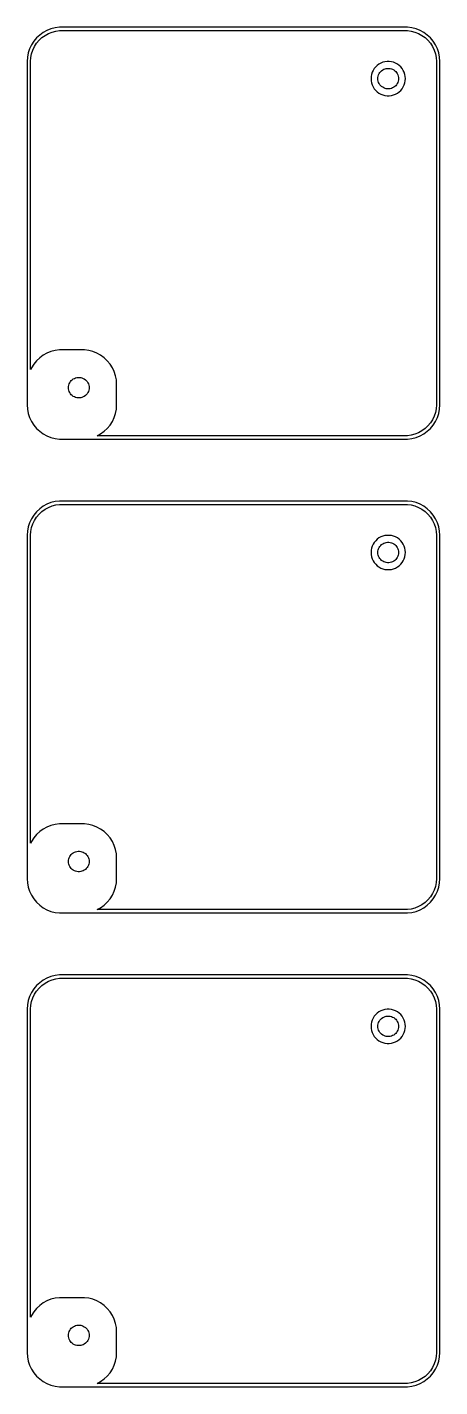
# Model space of a CAD drawing. Header units: metres. Extents: x -30 to 30, y 246 to 582.
# Drawn here: x -30 to 30, y 384 to 582 of the extents above; entities that cross this region are included whole.
import ezdxf

# ---------------------------------------------------------------- set-up
doc = ezdxf.new("R2010")
doc.units = ezdxf.units.M

msp = doc.modelspace()

# ---------------------------------------------------------------- linework, layer by layer
for p, q in [((-28.6448, 580.423), (-29.0451, 579.939)), ((-28.1871, 580.853), (-28.6448, 580.423)), ((-28.2803, 580.08), (-27.8684, 580.467)), ((-27.6791, 581.222), (-28.1871, 580.853)), ((-27.8684, 580.467), (-27.4112, 580.799)), ((-27.1289, 581.524), (-27.6791, 581.222)), ((-27.4112, 580.799), (-26.916, 581.072)), ((-26.5451, 581.755), (-27.1289, 581.524)), ((-26.916, 581.072), (-26.3906, 581.28)), ((-25.9369, 581.911), (-26.5451, 581.755)), ((-26.3906, 581.28), (-25.8432, 581.42)), ((-25.3139, 581.99), (-25.9369, 581.911)), ((-25.8432, 581.42), (-25.2825, 581.491)), ((25.3139, 581.99), (-25.3139, 581.99)), ((-25.2825, 581.491), (25.2825, 581.491)), ((25.2825, 581.491), (25.8432, 581.42)), ((25.9369, 581.911), (25.3139, 581.99)), ((25.8432, 581.42), (26.3906, 581.28)), ((26.5451, 581.755), (25.9369, 581.911)), ((26.3906, 581.28), (26.916, 581.072)), ((27.1289, 581.524), (26.5451, 581.755)), ((26.916, 581.072), (27.4112, 580.799)), ((27.6791, 581.222), (27.1289, 581.524)), ((27.4112, 580.799), (27.8684, 580.467)), ((28.1871, 580.853), (27.6791, 581.222)), ((27.8684, 580.467), (28.2803, 580.08)), ((28.6448, 580.423), (28.1871, 580.853)), ((29.0451, 579.939), (28.6448, 580.423)), ((-29.8429, 578.243), (-29.9606, 577.627)), ((-29.6489, 578.841), (-29.8429, 578.243)), ((-29.3815, 579.409), (-29.6489, 578.841)), ((-29.4645, 577.564), (-29.3586, 578.119)), ((-29.0451, 579.939), (-29.3815, 579.409)), ((-29.3586, 578.119), (-29.184, 578.657)), ((-29.184, 578.657), (-28.9434, 579.168)), ((-28.9434, 579.168), (-28.6406, 579.645)), ((-28.6406, 579.645), (-28.2803, 580.08)), ((28.2803, 580.08), (28.6406, 579.645)), ((28.6406, 579.645), (28.9434, 579.168)), ((28.9434, 579.168), (29.184, 578.657)), ((29.3815, 579.409), (29.0451, 579.939)), ((29.184, 578.657), (29.3586, 578.119)), ((29.3586, 578.119), (29.4645, 577.564)), ((29.6489, 578.841), (29.3815, 579.409)), ((29.8429, 578.243), (29.6489, 578.841)), ((29.9606, 577.627), (29.8429, 578.243)), ((-29.9606, 577.627), (-30, 577)), ((-30, 577), (-30, 527)), ((-29.5, 577), (-29.4645, 577.564)), ((-29.5, 532.157), (-29.5, 577)), ((20.6776, 576.211), (20.4774, 575.969)), ((20.9064, 576.426), (20.6776, 576.211)), ((21.1604, 576.611), (20.9064, 576.426)), ((21.4355, 576.762), (21.1604, 576.611)), ((21.7274, 576.878), (21.4355, 576.762)), ((22.0315, 576.956), (21.7274, 576.878)), ((22.343, 576.995), (22.0315, 576.956)), ((22.657, 576.995), (22.343, 576.995)), ((22.9684, 576.956), (22.657, 576.995)), ((23.2725, 576.878), (22.9684, 576.956)), ((23.5644, 576.762), (23.2725, 576.878)), ((23.8396, 576.611), (23.5644, 576.762)), ((24.0936, 576.426), (23.8396, 576.611)), ((24.3224, 576.211), (24.0936, 576.426)), ((24.5225, 575.969), (24.3224, 576.211)), ((29.4645, 577.564), (29.5, 577)), ((29.5, 577), (29.5, 527)), ((30, 577), (29.9606, 577.627)), ((30, 527), (30, 577)), ((20.0197, 574.813), (20, 574.5)), ((20, 574.5), (20.0197, 574.187)), ((20.0785, 575.122), (20.0197, 574.813)), ((20.0197, 574.187), (20.0785, 573.878)), ((20.1756, 575.42), (20.0785, 575.122)), ((20.3092, 575.704), (20.1756, 575.42)), ((20.4774, 575.969), (20.3092, 575.704)), ((21, 574.5), (21.0118, 574.688)), ((21.0118, 574.312), (21, 574.5)), ((21.0118, 574.688), (21.0471, 574.873)), ((21.0471, 574.127), (21.0118, 574.312)), ((21.0471, 574.873), (21.1053, 575.052)), ((21.1053, 575.052), (21.1855, 575.223)), ((21.1855, 575.223), (21.2865, 575.382)), ((21.2865, 575.382), (21.4065, 575.527)), ((21.4065, 575.527), (21.5439, 575.656)), ((21.5439, 575.656), (21.6963, 575.766)), ((21.6963, 575.766), (21.8613, 575.857)), ((21.8613, 575.857), (22.0365, 575.927)), ((22.0365, 575.927), (22.2189, 575.973)), ((22.2189, 575.973), (22.4058, 575.997)), ((22.4058, 575.997), (22.5942, 575.997)), ((22.5942, 575.997), (22.7811, 575.973)), ((22.7811, 575.973), (22.9635, 575.927)), ((22.9635, 575.927), (23.1387, 575.857)), ((23.1387, 575.857), (23.3037, 575.766)), ((23.3037, 575.766), (23.4561, 575.656)), ((23.4561, 575.656), (23.5934, 575.527)), ((23.5934, 575.527), (23.7135, 575.382)), ((23.7135, 575.382), (23.8145, 575.223)), ((23.8145, 575.223), (23.8947, 575.052)), ((23.8947, 575.052), (23.9529, 574.873)), ((23.9529, 574.873), (23.9882, 574.688)), ((23.9882, 574.312), (23.9529, 574.127)), ((23.9882, 574.688), (24, 574.5)), ((24, 574.5), (23.9882, 574.312)), ((24.6908, 575.704), (24.5225, 575.969)), ((24.8244, 575.42), (24.6908, 575.704)), ((24.9214, 575.122), (24.8244, 575.42)), ((24.9803, 574.813), (24.9214, 575.122)), ((24.9214, 573.878), (24.9803, 574.187)), ((25, 574.5), (24.9803, 574.813)), ((24.9803, 574.187), (25, 574.5)), ((20.0785, 573.878), (20.1756, 573.58)), ((20.1756, 573.58), (20.3092, 573.296)), ((20.3092, 573.296), (20.4774, 573.031)), ((20.4774, 573.031), (20.6776, 572.789)), ((20.6776, 572.789), (20.9064, 572.574)), ((20.9064, 572.574), (21.1604, 572.389)), ((21.1053, 573.948), (21.0471, 574.127)), ((21.1855, 573.777), (21.1053, 573.948)), ((21.1604, 572.389), (21.4355, 572.238)), ((21.2865, 573.618), (21.1855, 573.777)), ((21.4065, 573.473), (21.2865, 573.618)), ((21.5439, 573.344), (21.4065, 573.473)), ((21.4355, 572.238), (21.7274, 572.122)), ((21.6963, 573.234), (21.5439, 573.344)), ((21.8613, 573.143), (21.6963, 573.234)), ((22.0365, 573.073), (21.8613, 573.143)), ((22.2189, 573.027), (22.0365, 573.073)), ((22.4058, 573.003), (22.2189, 573.027)), ((22.5942, 573.003), (22.4058, 573.003)), ((22.7811, 573.027), (22.5942, 573.003)), ((22.9635, 573.073), (22.7811, 573.027)), ((23.1387, 573.143), (22.9635, 573.073)), ((23.3037, 573.234), (23.1387, 573.143)), ((23.2725, 572.122), (23.5644, 572.238)), ((23.4561, 573.344), (23.3037, 573.234)), ((23.5934, 573.473), (23.4561, 573.344)), ((23.5644, 572.238), (23.8396, 572.389)), ((23.7135, 573.618), (23.5934, 573.473)), ((23.8145, 573.777), (23.7135, 573.618)), ((23.8947, 573.948), (23.8145, 573.777)), ((23.8396, 572.389), (24.0936, 572.574)), ((23.9529, 574.127), (23.8947, 573.948)), ((24.0936, 572.574), (24.3224, 572.789)), ((24.3224, 572.789), (24.5225, 573.031)), ((24.5225, 573.031), (24.6908, 573.296)), ((24.6908, 573.296), (24.8244, 573.58)), ((24.8244, 573.58), (24.9214, 573.878)), ((21.7274, 572.122), (22.0315, 572.044)), ((22.0315, 572.044), (22.343, 572.005)), ((22.343, 572.005), (22.657, 572.005)), ((22.657, 572.005), (22.9684, 572.044)), ((22.9684, 572.044), (23.2725, 572.122)), ((-26.5451, 534.755), (-27.1289, 534.524)), ((-25.9369, 534.911), (-26.5451, 534.755)), ((-25.3139, 534.99), (-25.9369, 534.911)), ((-21.686, 534.99), (-25.3139, 534.99)), ((-21.0631, 534.911), (-21.686, 534.99)), ((-20.4549, 534.755), (-21.0631, 534.911)), ((-19.8711, 534.524), (-20.4549, 534.755)), ((-29.0451, 532.939), (-29.3815, 532.409)), ((-28.6448, 533.423), (-29.0451, 532.939)), ((-28.1871, 533.853), (-28.6448, 533.423)), ((-27.6791, 534.222), (-28.1871, 533.853)), ((-27.1289, 534.524), (-27.6791, 534.222)), ((-19.3209, 534.222), (-19.8711, 534.524)), ((-18.8129, 533.853), (-19.3209, 534.222)), ((-18.3551, 533.423), (-18.8129, 533.853)), ((-17.9549, 532.939), (-18.3551, 533.423)), ((-17.6185, 532.409), (-17.9549, 532.939)), ((-29.3815, 532.409), (-29.5, 532.157)), ((-23.5934, 530.527), (-23.4561, 530.656)), ((-23.4561, 530.656), (-23.3037, 530.766)), ((-23.3037, 530.766), (-23.1387, 530.857)), ((-23.1387, 530.857), (-22.9635, 530.927)), ((-22.9635, 530.927), (-22.7811, 530.973)), ((-22.7811, 530.973), (-22.5942, 530.997)), ((-22.5942, 530.997), (-22.4058, 530.997)), ((-22.4058, 530.997), (-22.2189, 530.973)), ((-22.2189, 530.973), (-22.0365, 530.927)), ((-22.0365, 530.927), (-21.8613, 530.857)), ((-21.8613, 530.857), (-21.6963, 530.766)), ((-21.6963, 530.766), (-21.5439, 530.656)), ((-21.5439, 530.656), (-21.4065, 530.527)), ((-17.3511, 531.841), (-17.6185, 532.409)), ((-17.1571, 531.243), (-17.3511, 531.841)), ((-17.0394, 530.627), (-17.1571, 531.243)), ((-17, 530), (-17.0394, 530.627)), ((-24, 529.5), (-23.9882, 529.688)), ((-23.9882, 529.312), (-24, 529.5)), ((-23.9882, 529.688), (-23.9529, 529.873)), ((-23.9529, 529.127), (-23.9882, 529.312)), ((-23.9529, 529.873), (-23.8947, 530.052)), ((-23.8947, 528.948), (-23.9529, 529.127)), ((-23.8947, 530.052), (-23.8145, 530.223)), ((-23.8145, 528.777), (-23.8947, 528.948)), ((-23.8145, 530.223), (-23.7135, 530.382)), ((-23.7135, 528.618), (-23.8145, 528.777)), ((-23.7135, 530.382), (-23.5934, 530.527)), ((-23.5934, 528.473), (-23.7135, 528.618)), ((-21.4065, 530.527), (-21.2865, 530.382)), ((-21.2865, 528.618), (-21.4065, 528.473)), ((-21.2865, 530.382), (-21.1855, 530.223)), ((-21.1855, 528.777), (-21.2865, 528.618)), ((-21.1855, 530.223), (-21.1053, 530.052)), ((-21.1053, 528.948), (-21.1855, 528.777)), ((-21.1053, 530.052), (-21.0471, 529.873)), ((-21.0471, 529.127), (-21.1053, 528.948)), ((-21.0471, 529.873), (-21.0118, 529.688)), ((-21.0118, 529.312), (-21.0471, 529.127)), ((-21.0118, 529.688), (-21, 529.5)), ((-21, 529.5), (-21.0118, 529.312)), ((-17, 527), (-17, 530)), ((-30, 527), (-29.9606, 526.373)), ((-23.4561, 528.344), (-23.5934, 528.473)), ((-23.3037, 528.234), (-23.4561, 528.344)), ((-23.1387, 528.143), (-23.3037, 528.234)), ((-22.9635, 528.073), (-23.1387, 528.143)), ((-22.7811, 528.027), (-22.9635, 528.073)), ((-22.5942, 528.003), (-22.7811, 528.027)), ((-22.4058, 528.003), (-22.5942, 528.003)), ((-22.2189, 528.027), (-22.4058, 528.003)), ((-22.0365, 528.073), (-22.2189, 528.027)), ((-21.8613, 528.143), (-22.0365, 528.073)), ((-21.6963, 528.234), (-21.8613, 528.143)), ((-21.5439, 528.344), (-21.6963, 528.234)), ((-21.4065, 528.473), (-21.5439, 528.344)), ((-17.0394, 526.373), (-17, 527)), ((29.5, 527), (29.4645, 526.436)), ((29.9606, 526.373), (30, 527)), ((-29.9606, 526.373), (-29.8429, 525.757)), ((-29.8429, 525.757), (-29.6489, 525.159)), ((-29.6489, 525.159), (-29.3815, 524.591)), ((-17.6185, 524.591), (-17.3511, 525.159)), ((-17.3511, 525.159), (-17.1571, 525.757)), ((-17.1571, 525.757), (-17.0394, 526.373)), ((28.9434, 524.832), (28.6406, 524.355)), ((29.184, 525.343), (28.9434, 524.832)), ((29.3586, 525.881), (29.184, 525.343)), ((29.4645, 526.436), (29.3586, 525.881)), ((29.3815, 524.591), (29.6489, 525.159)), ((29.6489, 525.159), (29.8429, 525.757)), ((29.8429, 525.757), (29.9606, 526.373)), ((-29.3815, 524.591), (-29.0451, 524.061)), ((-29.0451, 524.061), (-28.6448, 523.577)), ((-28.6448, 523.577), (-28.1871, 523.147)), ((-28.1871, 523.147), (-27.6791, 522.778)), ((-27.6791, 522.778), (-27.1289, 522.476)), ((-19.811, 522.509), (-19.3209, 522.778)), ((-19.3209, 522.778), (-18.8129, 523.147)), ((-18.8129, 523.147), (-18.3551, 523.577)), ((-18.3551, 523.577), (-17.9549, 524.061)), ((-17.9549, 524.061), (-17.6185, 524.591)), ((26.3906, 522.72), (25.8432, 522.58)), ((26.916, 522.928), (26.3906, 522.72)), ((27.4112, 523.201), (26.916, 522.928)), ((27.1289, 522.476), (27.6791, 522.778)), ((27.8684, 523.533), (27.4112, 523.201)), ((27.6791, 522.778), (28.1871, 523.147)), ((28.2803, 523.92), (27.8684, 523.533)), ((28.1871, 523.147), (28.6448, 523.577)), ((28.6406, 524.355), (28.2803, 523.92)), ((28.6448, 523.577), (29.0451, 524.061)), ((29.0451, 524.061), (29.3815, 524.591)), ((-27.1289, 522.476), (-26.5451, 522.245)), ((-26.5451, 522.245), (-25.9369, 522.089)), ((-25.9369, 522.089), (-25.3139, 522.01)), ((-25.3139, 522.01), (25.3139, 522.01)), ((25.2825, 522.509), (-19.811, 522.509)), ((25.8432, 522.58), (25.2825, 522.509)), ((25.3139, 522.01), (25.9369, 522.089)), ((25.9369, 522.089), (26.5451, 522.245)), ((26.5451, 522.245), (27.1289, 522.476)), ((-25.9369, 512.911), (-26.5451, 512.755)), ((-25.3139, 512.99), (-25.9369, 512.911)), ((25.3139, 512.99), (-25.3139, 512.99)), ((25.9369, 512.911), (25.3139, 512.99)), ((26.5451, 512.755), (25.9369, 512.911)), ((-29.0451, 510.939), (-29.3815, 510.409)), ((-28.6448, 511.423), (-29.0451, 510.939)), ((-28.1871, 511.853), (-28.6448, 511.423)), ((-28.6406, 510.645), (-28.2803, 511.08)), ((-28.2803, 511.08), (-27.8684, 511.467)), ((-27.6791, 512.222), (-28.1871, 511.853)), ((-27.8684, 511.467), (-27.4112, 511.799)), ((-27.1289, 512.524), (-27.6791, 512.222)), ((-27.4112, 511.799), (-26.916, 512.072)), ((-26.5451, 512.755), (-27.1289, 512.524)), ((-26.916, 512.072), (-26.3906, 512.28)), ((-26.3906, 512.28), (-25.8432, 512.42)), ((-25.8432, 512.42), (-25.2825, 512.491)), ((-25.2825, 512.491), (25.2825, 512.491)), ((25.2825, 512.491), (25.8432, 512.42)), ((25.8432, 512.42), (26.3906, 512.28)), ((26.3906, 512.28), (26.916, 512.072)), ((27.1289, 512.524), (26.5451, 512.755)), ((26.916, 512.072), (27.4112, 511.799)), ((27.6791, 512.222), (27.1289, 512.524)), ((27.4112, 511.799), (27.8684, 511.467)), ((28.1871, 511.853), (27.6791, 512.222)), ((27.8684, 511.467), (28.2803, 511.08)), ((28.6448, 511.423), (28.1871, 511.853)), ((28.2803, 511.08), (28.6406, 510.645)), ((29.0451, 510.939), (28.6448, 511.423)), ((29.3815, 510.409), (29.0451, 510.939)), ((-29.8429, 509.243), (-29.9606, 508.627)), ((-29.6489, 509.841), (-29.8429, 509.243)), ((-29.3815, 510.409), (-29.6489, 509.841)), ((-29.4645, 508.564), (-29.3586, 509.119)), ((-29.3586, 509.119), (-29.184, 509.657)), ((-29.184, 509.657), (-28.9434, 510.168)), ((-28.9434, 510.168), (-28.6406, 510.645)), ((28.6406, 510.645), (28.9434, 510.168)), ((28.9434, 510.168), (29.184, 509.657)), ((29.184, 509.657), (29.3586, 509.119)), ((29.3586, 509.119), (29.4645, 508.564)), ((29.6489, 509.841), (29.3815, 510.409)), ((29.8429, 509.243), (29.6489, 509.841)), ((29.9606, 508.627), (29.8429, 509.243)), ((-29.9606, 508.627), (-30, 508)), ((-30, 508), (-30, 458)), ((-29.5, 508), (-29.4645, 508.564)), ((-29.5, 463.157), (-29.5, 508)), ((20.4774, 506.969), (20.3092, 506.704)), ((20.6776, 507.211), (20.4774, 506.969)), ((20.9064, 507.426), (20.6776, 507.211)), ((21.1604, 507.611), (20.9064, 507.426)), ((21.4355, 507.762), (21.1604, 507.611)), ((21.7274, 507.878), (21.4355, 507.762)), ((21.6963, 506.766), (21.8613, 506.857)), ((22.0315, 507.956), (21.7274, 507.878)), ((21.8613, 506.857), (22.0365, 506.927)), ((22.343, 507.995), (22.0315, 507.956)), ((22.0365, 506.927), (22.2189, 506.973)), ((22.2189, 506.973), (22.4058, 506.997)), ((22.657, 507.995), (22.343, 507.995)), ((22.4058, 506.997), (22.5942, 506.997)), ((22.5942, 506.997), (22.7811, 506.973)), ((22.9684, 507.956), (22.657, 507.995)), ((22.7811, 506.973), (22.9635, 506.927)), ((22.9635, 506.927), (23.1387, 506.857)), ((23.2725, 507.878), (22.9684, 507.956)), ((23.1387, 506.857), (23.3037, 506.766)), ((23.5644, 507.762), (23.2725, 507.878)), ((23.8396, 507.611), (23.5644, 507.762)), ((24.0936, 507.426), (23.8396, 507.611)), ((24.3224, 507.211), (24.0936, 507.426)), ((24.5225, 506.969), (24.3224, 507.211)), ((24.6908, 506.704), (24.5225, 506.969)), ((29.4645, 508.564), (29.5, 508)), ((29.5, 508), (29.5, 458)), ((30, 508), (29.9606, 508.627)), ((30, 458), (30, 508)), ((20.0197, 505.813), (20, 505.5)), ((20, 505.5), (20.0197, 505.187)), ((20.0785, 506.122), (20.0197, 505.813)), ((20.0197, 505.187), (20.0785, 504.878)), ((20.1756, 506.42), (20.0785, 506.122)), ((20.0785, 504.878), (20.1756, 504.58)), ((20.3092, 506.704), (20.1756, 506.42)), ((21, 505.5), (21.0118, 505.688)), ((21.0118, 505.312), (21, 505.5)), ((21.0118, 505.688), (21.0471, 505.873)), ((21.0471, 505.127), (21.0118, 505.312)), ((21.0471, 505.873), (21.1053, 506.052)), ((21.1053, 504.948), (21.0471, 505.127)), ((21.1053, 506.052), (21.1855, 506.223)), ((21.1855, 504.777), (21.1053, 504.948)), ((21.1855, 506.223), (21.2865, 506.382)), ((21.2865, 506.382), (21.4065, 506.527)), ((21.4065, 506.527), (21.5439, 506.656)), ((21.5439, 506.656), (21.6963, 506.766)), ((23.3037, 506.766), (23.4561, 506.656)), ((23.4561, 506.656), (23.5934, 506.527)), ((23.5934, 506.527), (23.7135, 506.382)), ((23.7135, 506.382), (23.8145, 506.223)), ((23.8145, 506.223), (23.8947, 506.052)), ((23.8947, 504.948), (23.8145, 504.777)), ((23.8947, 506.052), (23.9529, 505.873)), ((23.9529, 505.127), (23.8947, 504.948)), ((23.9529, 505.873), (23.9882, 505.688)), ((23.9882, 505.312), (23.9529, 505.127)), ((23.9882, 505.688), (24, 505.5)), ((24, 505.5), (23.9882, 505.312)), ((24.8244, 506.42), (24.6908, 506.704)), ((24.9214, 506.122), (24.8244, 506.42)), ((24.8244, 504.58), (24.9214, 504.878)), ((24.9803, 505.813), (24.9214, 506.122)), ((24.9214, 504.878), (24.9803, 505.187)), ((25, 505.5), (24.9803, 505.813)), ((24.9803, 505.187), (25, 505.5)), ((20.1756, 504.58), (20.3092, 504.296)), ((20.3092, 504.296), (20.4774, 504.031)), ((20.4774, 504.031), (20.6776, 503.789)), ((20.6776, 503.789), (20.9064, 503.574)), ((20.9064, 503.574), (21.1604, 503.389)), ((21.1604, 503.389), (21.4355, 503.238)), ((21.2865, 504.618), (21.1855, 504.777)), ((21.4065, 504.473), (21.2865, 504.618)), ((21.5439, 504.344), (21.4065, 504.473)), ((21.4355, 503.238), (21.7274, 503.122)), ((21.6963, 504.234), (21.5439, 504.344)), ((21.8613, 504.143), (21.6963, 504.234)), ((21.7274, 503.122), (22.0315, 503.044)), ((22.0365, 504.073), (21.8613, 504.143)), ((22.0315, 503.044), (22.343, 503.005)), ((22.2189, 504.027), (22.0365, 504.073)), ((22.4058, 504.003), (22.2189, 504.027)), ((22.343, 503.005), (22.657, 503.005)), ((22.5942, 504.003), (22.4058, 504.003)), ((22.7811, 504.027), (22.5942, 504.003)), ((22.657, 503.005), (22.9684, 503.044)), ((22.9635, 504.073), (22.7811, 504.027)), ((23.1387, 504.143), (22.9635, 504.073)), ((22.9684, 503.044), (23.2725, 503.122)), ((23.3037, 504.234), (23.1387, 504.143)), ((23.2725, 503.122), (23.5644, 503.238)), ((23.4561, 504.344), (23.3037, 504.234)), ((23.5934, 504.473), (23.4561, 504.344)), ((23.5644, 503.238), (23.8396, 503.389)), ((23.7135, 504.618), (23.5934, 504.473)), ((23.8145, 504.777), (23.7135, 504.618)), ((23.8396, 503.389), (24.0936, 503.574)), ((24.0936, 503.574), (24.3224, 503.789)), ((24.3224, 503.789), (24.5225, 504.031)), ((24.5225, 504.031), (24.6908, 504.296)), ((24.6908, 504.296), (24.8244, 504.58)), ((-27.1289, 465.524), (-27.6791, 465.222)), ((-26.5451, 465.755), (-27.1289, 465.524)), ((-25.9369, 465.911), (-26.5451, 465.755)), ((-25.3139, 465.99), (-25.9369, 465.911)), ((-21.686, 465.99), (-25.3139, 465.99)), ((-21.0631, 465.911), (-21.686, 465.99)), ((-20.4549, 465.755), (-21.0631, 465.911)), ((-19.8711, 465.524), (-20.4549, 465.755)), ((-19.3209, 465.222), (-19.8711, 465.524)), ((-29.3815, 463.409), (-29.5, 463.157)), ((-29.0451, 463.939), (-29.3815, 463.409)), ((-28.6448, 464.423), (-29.0451, 463.939)), ((-28.1871, 464.853), (-28.6448, 464.423)), ((-27.6791, 465.222), (-28.1871, 464.853)), ((-18.8129, 464.853), (-19.3209, 465.222)), ((-18.3551, 464.423), (-18.8129, 464.853)), ((-17.9549, 463.939), (-18.3551, 464.423)), ((-17.6185, 463.409), (-17.9549, 463.939)), ((-17.3511, 462.841), (-17.6185, 463.409)), ((-23.8145, 461.223), (-23.7135, 461.382)), ((-23.7135, 461.382), (-23.5934, 461.527)), ((-23.5934, 461.527), (-23.4561, 461.656)), ((-23.4561, 461.656), (-23.3037, 461.766)), ((-23.3037, 461.766), (-23.1387, 461.857)), ((-23.1387, 461.857), (-22.9635, 461.927)), ((-22.9635, 461.927), (-22.7811, 461.973)), ((-22.7811, 461.973), (-22.5942, 461.997)), ((-22.5942, 461.997), (-22.4058, 461.997)), ((-22.4058, 461.997), (-22.2189, 461.973)), ((-22.2189, 461.973), (-22.0365, 461.927)), ((-22.0365, 461.927), (-21.8613, 461.857)), ((-21.8613, 461.857), (-21.6963, 461.766)), ((-21.6963, 461.766), (-21.5439, 461.656)), ((-21.5439, 461.656), (-21.4065, 461.527)), ((-21.4065, 461.527), (-21.2865, 461.382)), ((-21.2865, 461.382), (-21.1855, 461.223)), ((-17.1571, 462.243), (-17.3511, 462.841)), ((-17.0394, 461.627), (-17.1571, 462.243)), ((-17, 461), (-17.0394, 461.627)), ((-24, 460.5), (-23.9882, 460.688)), ((-23.9882, 460.312), (-24, 460.5)), ((-23.9882, 460.688), (-23.9529, 460.873)), ((-23.9529, 460.127), (-23.9882, 460.312)), ((-23.9529, 460.873), (-23.8947, 461.052)), ((-23.8947, 459.948), (-23.9529, 460.127)), ((-23.8947, 461.052), (-23.8145, 461.223)), ((-23.8145, 459.777), (-23.8947, 459.948)), ((-23.7135, 459.618), (-23.8145, 459.777)), ((-23.5934, 459.473), (-23.7135, 459.618)), ((-23.4561, 459.344), (-23.5934, 459.473)), ((-23.3037, 459.234), (-23.4561, 459.344)), ((-21.5439, 459.344), (-21.6963, 459.234)), ((-21.4065, 459.473), (-21.5439, 459.344)), ((-21.2865, 459.618), (-21.4065, 459.473)), ((-21.1855, 459.777), (-21.2865, 459.618)), ((-21.1855, 461.223), (-21.1053, 461.052)), ((-21.1053, 459.948), (-21.1855, 459.777)), ((-21.1053, 461.052), (-21.0471, 460.873)), ((-21.0471, 460.127), (-21.1053, 459.948)), ((-21.0471, 460.873), (-21.0118, 460.688)), ((-21.0118, 460.312), (-21.0471, 460.127)), ((-21.0118, 460.688), (-21, 460.5)), ((-21, 460.5), (-21.0118, 460.312)), ((-17, 458), (-17, 461)), ((-30, 458), (-29.9606, 457.373)), ((-29.9606, 457.373), (-29.8429, 456.757)), ((-23.1387, 459.143), (-23.3037, 459.234)), ((-22.9635, 459.073), (-23.1387, 459.143)), ((-22.7811, 459.027), (-22.9635, 459.073)), ((-22.5942, 459.003), (-22.7811, 459.027)), ((-22.4058, 459.003), (-22.5942, 459.003)), ((-22.2189, 459.027), (-22.4058, 459.003)), ((-22.0365, 459.073), (-22.2189, 459.027)), ((-21.8613, 459.143), (-22.0365, 459.073)), ((-21.6963, 459.234), (-21.8613, 459.143)), ((-17.1571, 456.757), (-17.0394, 457.373)), ((-17.0394, 457.373), (-17, 458)), ((29.4645, 457.436), (29.3586, 456.881)), ((29.5, 458), (29.4645, 457.436)), ((29.8429, 456.757), (29.9606, 457.373)), ((29.9606, 457.373), (30, 458)), ((-29.8429, 456.757), (-29.6489, 456.159)), ((-29.6489, 456.159), (-29.3815, 455.591)), ((-29.3815, 455.591), (-29.0451, 455.061)), ((-17.9549, 455.061), (-17.6185, 455.591)), ((-17.6185, 455.591), (-17.3511, 456.159)), ((-17.3511, 456.159), (-17.1571, 456.757)), ((28.6406, 455.355), (28.2803, 454.92)), ((28.9434, 455.832), (28.6406, 455.355)), ((29.184, 456.343), (28.9434, 455.832)), ((29.0451, 455.061), (29.3815, 455.591)), ((29.3586, 456.881), (29.184, 456.343)), ((29.3815, 455.591), (29.6489, 456.159)), ((29.6489, 456.159), (29.8429, 456.757)), ((-29.0451, 455.061), (-28.6448, 454.577)), ((-28.6448, 454.577), (-28.1871, 454.147)), ((-28.1871, 454.147), (-27.6791, 453.778)), ((-27.6791, 453.778), (-27.1289, 453.476)), ((-27.1289, 453.476), (-26.5451, 453.245)), ((-19.811, 453.509), (-19.3209, 453.778)), ((25.2825, 453.509), (-19.811, 453.509)), ((-19.3209, 453.778), (-18.8129, 454.147)), ((-18.8129, 454.147), (-18.3551, 454.577)), ((-18.3551, 454.577), (-17.9549, 455.061)), ((25.8432, 453.58), (25.2825, 453.509)), ((26.3906, 453.72), (25.8432, 453.58)), ((26.916, 453.928), (26.3906, 453.72)), ((26.5451, 453.245), (27.1289, 453.476)), ((27.4112, 454.201), (26.916, 453.928)), ((27.1289, 453.476), (27.6791, 453.778)), ((27.8684, 454.533), (27.4112, 454.201)), ((27.6791, 453.778), (28.1871, 454.147)), ((28.2803, 454.92), (27.8684, 454.533)), ((28.1871, 454.147), (28.6448, 454.577)), ((28.6448, 454.577), (29.0451, 455.061)), ((-26.5451, 453.245), (-25.9369, 453.089)), ((-25.9369, 453.089), (-25.3139, 453.01)), ((-25.3139, 453.01), (25.3139, 453.01)), ((25.3139, 453.01), (25.9369, 453.089)), ((25.9369, 453.089), (26.5451, 453.245)), ((-27.1289, 443.524), (-27.6791, 443.222)), ((-26.5451, 443.755), (-27.1289, 443.524)), ((-25.9369, 443.911), (-26.5451, 443.755)), ((-25.3139, 443.99), (-25.9369, 443.911)), ((-25.8432, 443.42), (-25.2825, 443.491)), ((25.3139, 443.99), (-25.3139, 443.99)), ((-25.2825, 443.491), (25.2825, 443.491)), ((25.2825, 443.491), (25.8432, 443.42)), ((25.9369, 443.911), (25.3139, 443.99)), ((26.5451, 443.755), (25.9369, 443.911)), ((27.1289, 443.524), (26.5451, 443.755)), ((27.6791, 443.222), (27.1289, 443.524)), ((-29.0451, 441.939), (-29.3815, 441.409)), ((-28.6448, 442.423), (-29.0451, 441.939)), ((-28.9434, 441.168), (-28.6406, 441.645)), ((-28.1871, 442.853), (-28.6448, 442.423)), ((-28.6406, 441.645), (-28.2803, 442.08)), ((-28.2803, 442.08), (-27.8684, 442.467)), ((-27.6791, 443.222), (-28.1871, 442.853)), ((-27.8684, 442.467), (-27.4112, 442.799)), ((-27.4112, 442.799), (-26.916, 443.072)), ((-26.916, 443.072), (-26.3906, 443.28)), ((-26.3906, 443.28), (-25.8432, 443.42)), ((25.8432, 443.42), (26.3906, 443.28)), ((26.3906, 443.28), (26.916, 443.072)), ((26.916, 443.072), (27.4112, 442.799)), ((27.4112, 442.799), (27.8684, 442.467)), ((28.1871, 442.853), (27.6791, 443.222)), ((27.8684, 442.467), (28.2803, 442.08)), ((28.6448, 442.423), (28.1871, 442.853)), ((28.2803, 442.08), (28.6406, 441.645)), ((28.6406, 441.645), (28.9434, 441.168)), ((29.0451, 441.939), (28.6448, 442.423)), ((29.3815, 441.409), (29.0451, 441.939)), ((-29.9606, 439.627), (-30, 439)), ((-29.8429, 440.243), (-29.9606, 439.627)), ((-29.6489, 440.841), (-29.8429, 440.243)), ((-29.3815, 441.409), (-29.6489, 440.841)), ((-29.5, 439), (-29.4645, 439.564)), ((-29.4645, 439.564), (-29.3586, 440.119)), ((-29.3586, 440.119), (-29.184, 440.657)), ((-29.184, 440.657), (-28.9434, 441.168)), ((28.9434, 441.168), (29.184, 440.657)), ((29.184, 440.657), (29.3586, 440.119)), ((29.3586, 440.119), (29.4645, 439.564)), ((29.6489, 440.841), (29.3815, 441.409)), ((29.4645, 439.564), (29.5, 439)), ((29.8429, 440.243), (29.6489, 440.841)), ((29.9606, 439.627), (29.8429, 440.243)), ((30, 439), (29.9606, 439.627)), ((-30, 439), (-30, 389)), ((-29.5, 394.157), (-29.5, 439)), ((20.3092, 437.704), (20.1756, 437.42)), ((20.4774, 437.969), (20.3092, 437.704)), ((20.6776, 438.211), (20.4774, 437.969)), ((20.9064, 438.426), (20.6776, 438.211)), ((21.1604, 438.611), (20.9064, 438.426)), ((21.4355, 438.762), (21.1604, 438.611)), ((21.4065, 437.527), (21.5439, 437.656)), ((21.7274, 438.878), (21.4355, 438.762)), ((21.5439, 437.656), (21.6963, 437.766)), ((21.6963, 437.766), (21.8613, 437.857)), ((22.0315, 438.956), (21.7274, 438.878)), ((21.8613, 437.857), (22.0365, 437.927)), ((22.343, 438.995), (22.0315, 438.956)), ((22.0365, 437.927), (22.2189, 437.973)), ((22.2189, 437.973), (22.4058, 437.997)), ((22.657, 438.995), (22.343, 438.995)), ((22.4058, 437.997), (22.5942, 437.997)), ((22.5942, 437.997), (22.7811, 437.973)), ((22.9684, 438.956), (22.657, 438.995)), ((22.7811, 437.973), (22.9635, 437.927)), ((22.9635, 437.927), (23.1387, 437.857)), ((23.2725, 438.878), (22.9684, 438.956)), ((23.1387, 437.857), (23.3037, 437.766)), ((23.5644, 438.762), (23.2725, 438.878)), ((23.3037, 437.766), (23.4561, 437.656)), ((23.4561, 437.656), (23.5934, 437.527)), ((23.8396, 438.611), (23.5644, 438.762)), ((24.0936, 438.426), (23.8396, 438.611)), ((24.3224, 438.211), (24.0936, 438.426)), ((24.5225, 437.969), (24.3224, 438.211)), ((24.6908, 437.704), (24.5225, 437.969)), ((24.8244, 437.42), (24.6908, 437.704)), ((29.5, 439), (29.5, 389)), ((30, 389), (30, 439)), ((20.0197, 436.813), (20, 436.5)), ((20, 436.5), (20.0197, 436.187)), ((20.0785, 437.122), (20.0197, 436.813)), ((20.0197, 436.187), (20.0785, 435.878)), ((20.1756, 437.42), (20.0785, 437.122)), ((20.0785, 435.878), (20.1756, 435.58)), ((20.1756, 435.58), (20.3092, 435.296)), ((21, 436.5), (21.0118, 436.688)), ((21.0118, 436.312), (21, 436.5)), ((21.0118, 436.688), (21.0471, 436.873)), ((21.0471, 436.127), (21.0118, 436.312)), ((21.0471, 436.873), (21.1053, 437.052)), ((21.1053, 435.948), (21.0471, 436.127)), ((21.1053, 437.052), (21.1855, 437.223)), ((21.1855, 435.777), (21.1053, 435.948)), ((21.1855, 437.223), (21.2865, 437.382)), ((21.2865, 435.618), (21.1855, 435.777)), ((21.2865, 437.382), (21.4065, 437.527)), ((21.4065, 435.473), (21.2865, 435.618)), ((23.5934, 437.527), (23.7135, 437.382)), ((23.7135, 435.618), (23.5934, 435.473)), ((23.7135, 437.382), (23.8145, 437.223)), ((23.8145, 435.777), (23.7135, 435.618)), ((23.8145, 437.223), (23.8947, 437.052)), ((23.8947, 435.948), (23.8145, 435.777)), ((23.8947, 437.052), (23.9529, 436.873)), ((23.9529, 436.127), (23.8947, 435.948)), ((23.9529, 436.873), (23.9882, 436.688)), ((23.9882, 436.312), (23.9529, 436.127)), ((23.9882, 436.688), (24, 436.5)), ((24, 436.5), (23.9882, 436.312)), ((24.6908, 435.296), (24.8244, 435.58)), ((24.9214, 437.122), (24.8244, 437.42)), ((24.8244, 435.58), (24.9214, 435.878)), ((24.9803, 436.813), (24.9214, 437.122)), ((24.9214, 435.878), (24.9803, 436.187)), ((25, 436.5), (24.9803, 436.813)), ((24.9803, 436.187), (25, 436.5)), ((20.3092, 435.296), (20.4774, 435.031)), ((20.4774, 435.031), (20.6776, 434.789)), ((20.6776, 434.789), (20.9064, 434.574)), ((20.9064, 434.574), (21.1604, 434.389)), ((21.1604, 434.389), (21.4355, 434.238)), ((21.5439, 435.344), (21.4065, 435.473)), ((21.4355, 434.238), (21.7274, 434.122)), ((21.6963, 435.234), (21.5439, 435.344)), ((21.8613, 435.143), (21.6963, 435.234)), ((21.7274, 434.122), (22.0315, 434.044)), ((22.0365, 435.073), (21.8613, 435.143)), ((22.0315, 434.044), (22.343, 434.005)), ((22.2189, 435.027), (22.0365, 435.073)), ((22.4058, 435.003), (22.2189, 435.027)), ((22.343, 434.005), (22.657, 434.005)), ((22.5942, 435.003), (22.4058, 435.003)), ((22.7811, 435.027), (22.5942, 435.003)), ((22.657, 434.005), (22.9684, 434.044)), ((22.9635, 435.073), (22.7811, 435.027)), ((23.1387, 435.143), (22.9635, 435.073)), ((22.9684, 434.044), (23.2725, 434.122)), ((23.3037, 435.234), (23.1387, 435.143)), ((23.2725, 434.122), (23.5644, 434.238)), ((23.4561, 435.344), (23.3037, 435.234)), ((23.5934, 435.473), (23.4561, 435.344)), ((23.5644, 434.238), (23.8396, 434.389)), ((23.8396, 434.389), (24.0936, 434.574)), ((24.0936, 434.574), (24.3224, 434.789)), ((24.3224, 434.789), (24.5225, 435.031)), ((24.5225, 435.031), (24.6908, 435.296)), ((-27.6791, 396.222), (-28.1871, 395.853)), ((-27.1289, 396.524), (-27.6791, 396.222)), ((-26.5451, 396.755), (-27.1289, 396.524)), ((-25.9369, 396.911), (-26.5451, 396.755)), ((-25.3139, 396.99), (-25.9369, 396.911)), ((-21.686, 396.99), (-25.3139, 396.99)), ((-21.0631, 396.911), (-21.686, 396.99)), ((-20.4549, 396.755), (-21.0631, 396.911)), ((-19.8711, 396.524), (-20.4549, 396.755)), ((-19.3209, 396.222), (-19.8711, 396.524)), ((-18.8129, 395.853), (-19.3209, 396.222)), ((-29.3815, 394.409), (-29.5, 394.157)), ((-29.0451, 394.939), (-29.3815, 394.409)), ((-28.6448, 395.423), (-29.0451, 394.939)), ((-28.1871, 395.853), (-28.6448, 395.423)), ((-18.3551, 395.423), (-18.8129, 395.853)), ((-17.9549, 394.939), (-18.3551, 395.423)), ((-17.6185, 394.409), (-17.9549, 394.939)), ((-17.3511, 393.841), (-17.6185, 394.409)), ((-23.9529, 391.873), (-23.8947, 392.052)), ((-23.8947, 392.052), (-23.8145, 392.223)), ((-23.8145, 392.223), (-23.7135, 392.382)), ((-23.7135, 392.382), (-23.5934, 392.527)), ((-23.5934, 392.527), (-23.4561, 392.656)), ((-23.4561, 392.656), (-23.3037, 392.766)), ((-23.3037, 392.766), (-23.1387, 392.857)), ((-23.1387, 392.857), (-22.9635, 392.927)), ((-22.9635, 392.927), (-22.7811, 392.973)), ((-22.7811, 392.973), (-22.5942, 392.997)), ((-22.5942, 392.997), (-22.4058, 392.997)), ((-22.4058, 392.997), (-22.2189, 392.973)), ((-22.2189, 392.973), (-22.0365, 392.927)), ((-22.0365, 392.927), (-21.8613, 392.857)), ((-21.8613, 392.857), (-21.6963, 392.766)), ((-21.6963, 392.766), (-21.5439, 392.656)), ((-21.5439, 392.656), (-21.4065, 392.527)), ((-21.4065, 392.527), (-21.2865, 392.382)), ((-21.2865, 392.382), (-21.1855, 392.223)), ((-21.1855, 392.223), (-21.1053, 392.052)), ((-21.1053, 392.052), (-21.0471, 391.873)), ((-17.1571, 393.243), (-17.3511, 393.841)), ((-17.0394, 392.627), (-17.1571, 393.243)), ((-17, 392), (-17.0394, 392.627)), ((-24, 391.5), (-23.9882, 391.688)), ((-23.9882, 391.312), (-24, 391.5)), ((-23.9882, 391.688), (-23.9529, 391.873)), ((-23.9529, 391.127), (-23.9882, 391.312)), ((-23.8947, 390.948), (-23.9529, 391.127)), ((-23.8145, 390.777), (-23.8947, 390.948)), ((-23.7135, 390.618), (-23.8145, 390.777)), ((-23.5934, 390.473), (-23.7135, 390.618)), ((-23.4561, 390.344), (-23.5934, 390.473)), ((-23.3037, 390.234), (-23.4561, 390.344)), ((-23.1387, 390.143), (-23.3037, 390.234)), ((-22.9635, 390.073), (-23.1387, 390.143)), ((-22.7811, 390.027), (-22.9635, 390.073)), ((-22.5942, 390.003), (-22.7811, 390.027)), ((-22.2189, 390.027), (-22.4058, 390.003)), ((-22.0365, 390.073), (-22.2189, 390.027)), ((-21.8613, 390.143), (-22.0365, 390.073)), ((-21.6963, 390.234), (-21.8613, 390.143)), ((-21.5439, 390.344), (-21.6963, 390.234)), ((-21.4065, 390.473), (-21.5439, 390.344)), ((-21.2865, 390.618), (-21.4065, 390.473)), ((-21.1855, 390.777), (-21.2865, 390.618)), ((-21.1053, 390.948), (-21.1855, 390.777)), ((-21.0471, 391.127), (-21.1053, 390.948)), ((-21.0471, 391.873), (-21.0118, 391.688)), ((-21.0118, 391.312), (-21.0471, 391.127)), ((-21.0118, 391.688), (-21, 391.5)), ((-21, 391.5), (-21.0118, 391.312)), ((-17, 389), (-17, 392)), ((-30, 389), (-29.9606, 388.373)), ((-29.9606, 388.373), (-29.8429, 387.757)), ((-22.4058, 390.003), (-22.5942, 390.003)), ((-17.1571, 387.757), (-17.0394, 388.373)), ((-17.0394, 388.373), (-17, 389)), ((29.4645, 388.436), (29.3586, 387.881)), ((29.5, 389), (29.4645, 388.436)), ((29.8429, 387.757), (29.9606, 388.373)), ((29.9606, 388.373), (30, 389)), ((-29.8429, 387.757), (-29.6489, 387.159)), ((-29.6489, 387.159), (-29.3815, 386.591)), ((-29.3815, 386.591), (-29.0451, 386.061)), ((-17.9549, 386.061), (-17.6185, 386.591)), ((-17.6185, 386.591), (-17.3511, 387.159)), ((-17.3511, 387.159), (-17.1571, 387.757)), ((28.6406, 386.355), (28.2803, 385.92)), ((28.9434, 386.832), (28.6406, 386.355)), ((29.184, 387.343), (28.9434, 386.832)), ((29.0451, 386.061), (29.3815, 386.591)), ((29.3586, 387.881), (29.184, 387.343)), ((29.3815, 386.591), (29.6489, 387.159)), ((29.6489, 387.159), (29.8429, 387.757)), ((-29.0451, 386.061), (-28.6448, 385.577)), ((-28.6448, 385.577), (-28.1871, 385.147)), ((-28.1871, 385.147), (-27.6791, 384.778)), ((-27.6791, 384.778), (-27.1289, 384.476)), ((-27.1289, 384.476), (-26.5451, 384.245)), ((-26.5451, 384.245), (-25.9369, 384.089)), ((-25.9369, 384.089), (-25.3139, 384.01)), ((-19.811, 384.509), (-19.3209, 384.778)), ((25.2825, 384.509), (-19.811, 384.509)), ((-19.3209, 384.778), (-18.8129, 385.147)), ((-18.8129, 385.147), (-18.3551, 385.577)), ((-18.3551, 385.577), (-17.9549, 386.061)), ((25.8432, 384.58), (25.2825, 384.509)), ((25.3139, 384.01), (25.9369, 384.089)), ((26.3906, 384.72), (25.8432, 384.58)), ((25.9369, 384.089), (26.5451, 384.245)), ((26.916, 384.928), (26.3906, 384.72)), ((26.5451, 384.245), (27.1289, 384.476)), ((27.4112, 385.201), (26.916, 384.928)), ((27.1289, 384.476), (27.6791, 384.778)), ((27.8684, 385.533), (27.4112, 385.201)), ((27.6791, 384.778), (28.1871, 385.147)), ((28.2803, 385.92), (27.8684, 385.533)), ((28.1871, 385.147), (28.6448, 385.577)), ((28.6448, 385.577), (29.0451, 386.061)), ((-25.3139, 384.01), (25.3139, 384.01))]:
    msp.add_line(p, q)

doc.saveas('drawing.dxf')
